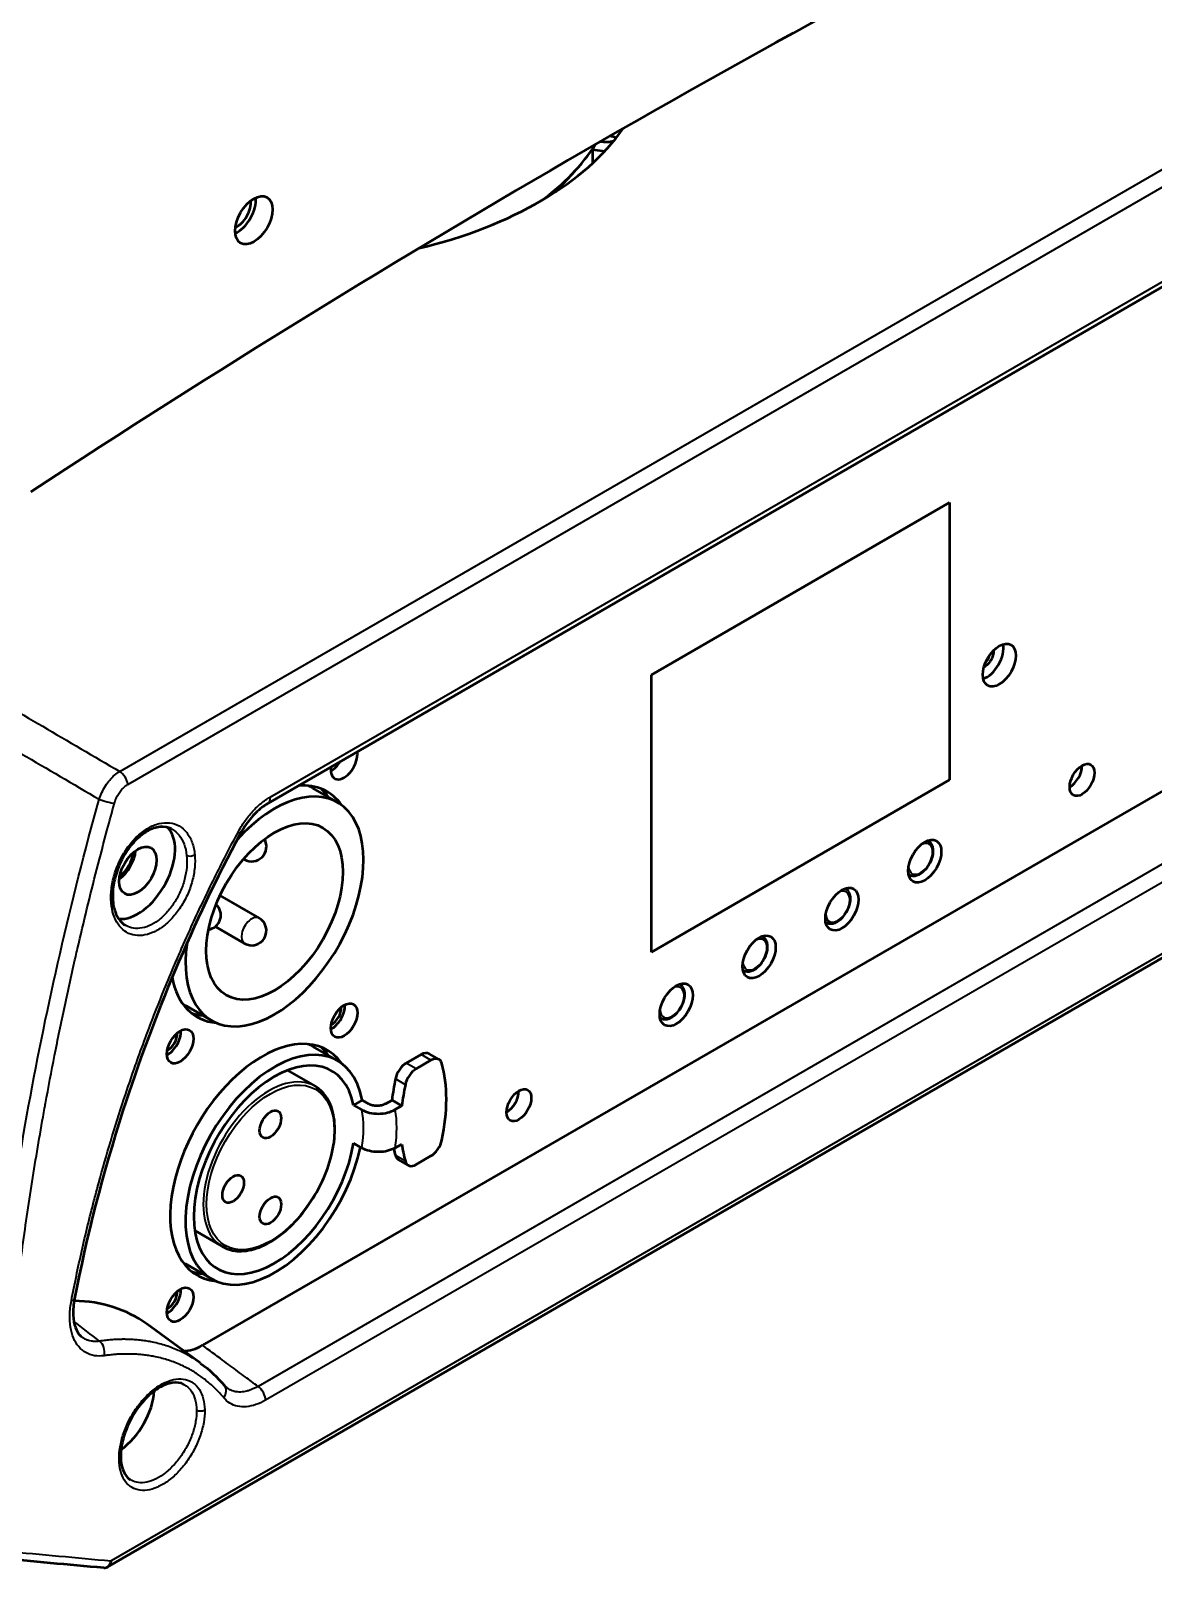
# Model space of a CAD drawing. Header units: millimetres. Extents: x 40 to 2195, y 40 to 1687.
# Drawn here: x 475.5 to 571.3, y 1177.2 to 1308.4 of the extents above; entities that cross this region are included whole.
import ezdxf

# ---------------------------------------------------------------- set-up
doc = ezdxf.new("R2010")
doc.units = ezdxf.units.MM
doc.header["$LTSCALE"] = 8
doc.layers.add('Visible (ISO)', color=7, linetype='Continuous', lineweight=50)
doc.layers.add('Visible Narrow (ISO)', color=7, linetype='Continuous', lineweight=35)

msp = doc.modelspace()

# ---------------------------------------------------------------- linework, layer by layer
at = {"layer": 'Visible (ISO)'}
for p, q in [((495.737, 1242.498), (592.191, 1298.186)), ((523.458, 1298.361), (523.458, 1297.142)), ((523.458, 1298.325), (524.491, 1298.165)), ((520.323, 1294.714), (521.975, 1296.497)), ((528.485, 1253.495), (553.941, 1268.192)), ((528.485, 1253.495), (553.941, 1268.192)), ((553.941, 1268.192), (553.941, 1244.513)), ((553.941, 1268.192), (553.941, 1244.513)), ((592.257, 1255.204), (490.169, 1196.264)), ((528.485, 1229.816), (528.485, 1253.495)), ((528.485, 1229.816), (528.485, 1253.495)), ((611.298, 1251.966), (482.026, 1177.33)), ((482.024, 1244.225), (482.024, 1244.225)), ((483.372, 1245.004), (483.372, 1245.004)), ((553.941, 1244.513), (528.485, 1229.816)), ((553.941, 1244.513), (528.485, 1229.816)), ((499.565, 1243.821), (501.687, 1242.596)), ((489.359, 1238.907), (489.359, 1238.908)), ((552.079, 1239.328), (552.149, 1239.288)), ((493.67, 1237.767), (493.742, 1237.726)), ((550.429, 1236.47), (550.499, 1236.43)), ((545.008, 1235.246), (545.078, 1235.205)), ((491.654, 1234.653), (494.992, 1232.726)), ((483.528, 1232.137), (483.527, 1232.137)), ((543.358, 1232.388), (543.428, 1232.348)), ((491.252, 1231.999), (493.742, 1230.561)), ((537.937, 1231.163), (538.007, 1231.123)), ((536.287, 1228.306), (536.357, 1228.265)), ((530.866, 1227.081), (530.936, 1227.04)), ((488.815, 1225.202), (490.937, 1223.977)), ((529.216, 1224.223), (529.286, 1224.183)), ((499.565, 1221.776), (501.687, 1220.551)), ((507.563, 1220.35), (508.819, 1221.075)), ((508.412, 1219.86), (509.667, 1220.585)), ((510.352, 1220.653), (509.504, 1221.143)), ((497.404, 1219.732), (499.767, 1218.369)), ((503.78, 1217.186), (503.059, 1216.77)), ((503.059, 1216.77), (503.766, 1216.362)), ((503.78, 1217.186), (504.346, 1216.86)), ((505.772, 1216.866), (506.341, 1217.195)), ((507.19, 1216.705), (506.341, 1217.195)), ((507.19, 1216.705), (506.62, 1216.376)), ((503.059, 1213.504), (503.766, 1213.096)), ((506.62, 1213.11), (507.19, 1213.439)), ((509.667, 1212.42), (508.412, 1211.695)), ((507.727, 1211.627), (506.878, 1212.117)), ((489.504, 1206.049), (491.867, 1204.685)), ((488.815, 1203.156), (490.937, 1201.931)), ((490.004, 1194.725), (485.438, 1198.058)), ((490.004, 1194.724), (490.004, 1194.725)), ((488.571, 1192.93), (488.571, 1192.93)), ((490.323, 1190.115), (490.323, 1190.115)), ((492.463, 1191.351), (492.463, 1191.351)), ((483.998, 1184.786), (483.998, 1184.787))]:
    msp.add_line(p, q, dxfattribs=at)
for centre, start, end in [((494.367, 1238.808), 240, 30.6614), ((490.478, 1232.98), 278.85377, 47.40831), ((494.367, 1231.643), 240, 60)]:
    msp.add_arc(centre, 1.25, start, end, dxfattribs=at)
for centre, major_axis, ratio, start_param, end_param in [((522.828, 481.754), (-500, -866.025), 0.5773503, 3.8600077, 3.993974), ((495.958, 1307.593), (32.499, -0.5), 0.5873369, 5.1216047, 5.9071608), ((524.596, 1299.831), (-1.5, 0), 0.5773503, 1.2611715, 2.0415183), ((524.596, 1298.606), (1.5, 0), 0.5773503, 0.9435764, 1.3560902), ((524.596, 1298.606), (1.5, 0), 0.5773503, 0.9435764, 1.3560902), ((524.596, 1299.831), (1.5, 0), 0.5773503, 0.2728706, 0.3032262), ((495.958, 1304.526), (29.5, 0), 0.5773503, 5.6112951, 5.9381101), ((493.13, 1293.095), (-1.125, -1.949), 0.5773503, 0.6796738, 2.4619188), ((493.13, 1293.095), (-0.825, -1.429), 0.5773503, 0.6515224, 2.4900703), ((557.123, 1254.924), (1, 1.732), 0.5773503, 3.7005825, 5.7241954), ((502.251, 1246.023), (-0.8, -1.386), 0.5773503, 5.3164732, 8.8206937), ((501.19, 1246.636), (0.8, 1.386), 0.5773503, 3.866295, 4.6388053), ((564.194, 1245.126), (0.75, 1.299), 0.5773503, 3.9269908, 5.4977871), ((564.194, 1245.126), (-0.75, -1.299), 0.5773503, 0.7853982, 2.3561945), ((496.312, 1233.287), (-5.375, -9.31), 0.5773503, 5.3087942, 10.6440844), ((495.251, 1233.899), (5.55, 9.613), 0.5773503, 6.0222903, 6.6603883), ((494.19, 1234.511), (5.375, 9.31), 0.5773503, 0, 0.0690663), ((482.377, 1240.751), (-1.502, -2.602), 0.5773503, 4.2330857, 4.2330892), ((482.88, 1237.763), (3.51, 6.079), 0.5773503, 1.010633, 1.0106345), ((494.19, 1234.511), (5.55, 9.613), 0.5773503, 6.0313971, 6.1874843), ((482.877, 1237.777), (3.5, 6.063), 0.5773503, 1.1447109, 1.144714), ((495.232, 1243.361), (0.5, -0.866), 0.5773503, 6.283135, 6.2831853), ((484.644, 1236.757), (2.25, 3.897), 0.5773503, 3.384645, 6.1631329), ((550.052, 1238.594), (1.5, 2.598), 0.5773503, 5.2947532, 5.3130576), ((550.759, 1238.186), (1, 1.732), 0.5773503, 5.6825909, 5.7241954), ((482.876, 1237.777), (1.125, 1.949), 0.5773503, 4.0453778, 5.3794001), ((482.876, 1237.777), (1, 1.732), 0.5773503, 4.0836221, 5.3411559), ((496.312, 1233.287), (-5.375, -9.31), 0.5773503, 4.4636306, 4.4636538), ((550.052, 1238.594), (1.5, 2.598), 0.5773503, 4.1117204, 4.1300247), ((550.759, 1238.186), (1, 1.732), 0.5773503, 3.7005825, 3.7421871), ((542.981, 1234.511), (1.5, 2.598), 0.5773503, 5.2947532, 5.3130576), ((543.688, 1234.103), (1, 1.732), 0.5773503, 5.6825909, 5.7241954), ((482.874, 1237.774), (-3.498, -6.059), 0.5773503, 6.0367189, 6.0367234), ((542.981, 1234.511), (1.5, 2.598), 0.5773503, 4.1117204, 4.1300247), ((543.688, 1234.103), (1, 1.732), 0.5773503, 3.7005825, 3.7421871), ((535.91, 1230.429), (1.5, 2.598), 0.5773503, 5.2947532, 5.3130576), ((536.617, 1230.021), (1, 1.732), 0.5773503, 5.6825909, 5.7241954), ((535.91, 1230.429), (1.5, 2.598), 0.5773503, 4.1117204, 4.1300247), ((536.617, 1230.021), (1, 1.732), 0.5773503, 3.7005825, 3.7421871), ((495.251, 1233.899), (-5.55, -9.613), 0.5773503, 5.6489015, 5.6489172), ((495.251, 1233.899), (-5.55, -9.613), 0.5773503, 5.6994864, 6.5440803), ((528.838, 1226.346), (1.5, 2.598), 0.5773503, 5.2947532, 5.3130576), ((529.546, 1225.938), (1, 1.732), 0.5773503, 5.6825909, 5.7241954), ((494.19, 1234.511), (-5.375, -9.31), 0.5773503, 6.214119, 6.2831853), ((494.19, 1234.511), (-5.55, -9.613), 0.5773503, 0.095701, 0.2517882), ((501.19, 1224.59), (0.8, 1.386), 0.5773503, 3.866295, 5.558483), ((501.191, 1224.591), (0.575, 0.996), 0.5773503, 3.8736842, 5.5504204), ((487.19, 1222.387), (0.8, 1.386), 0.5773503, 3.866295, 5.558483), ((487.19, 1222.386), (0.575, 0.996), 0.5773503, 3.8743576, 5.5510938), ((528.838, 1226.346), (1.5, 2.598), 0.5773503, 4.1117204, 4.1300247), ((529.546, 1225.938), (1, 1.732), 0.5773503, 3.7005825, 3.7421871), ((495.251, 1211.854), (5.55, 9.613), 0.5773503, 6.0222903, 9.6856729), ((496.312, 1211.241), (5.375, 9.31), 0.5773503, 5.684924, 11.514718), ((494.19, 1212.466), (5.375, 9.31), 0.5773503, 0, 0.0690663), ((494.19, 1212.466), (5.55, 9.613), 0.5773503, 6.0313971, 6.1874843), ((496.312, 1211.241), (-4.875, -8.444), 0.5773503, 2.5627892, 8.4327851), ((507.563, 1219.231), (0.685, 1.186), 0.5773503, 0.7853982, 2.0866169), ((508.819, 1219.956), (0.685, 1.186), 0.5773503, 0, 0.7853982), ((509.667, 1219.466), (0.685, 1.186), 0.5773503, 5.7673647, 7.0685835), ((500.377, 1211.139), (-7.5, -12.99), 0.5773503, 2.0866169, 2.6257721), ((516.853, 1221.631), (7.5, 12.99), 0.5773503, 2.0866169, 2.2224629), ((508.412, 1218.742), (0.685, 1.186), 0.5773503, 0.7853982, 2.0866169), ((517.702, 1221.141), (7.5, 12.99), 0.5773503, 2.0866169, 2.2224629), ((516.111, 1217.365), (0.75, 1.299), 0.5773503, 3.9269908, 5.4977871), ((516.111, 1217.365), (-0.75, -1.299), 0.5773503, 0.7853982, 2.3561945), ((509.667, 1213.539), (-0.685, -1.186), 0.5773503, 0.7853982, 2.0866169), ((516.853, 1221.631), (7.5, 12.99), 0.5773503, 2.5706589, 2.6257721), ((507.563, 1213.304), (-0.685, -1.186), 0.5773503, 5.7673647, 6.2831853), ((517.702, 1221.141), (7.5, 12.99), 0.5773503, 2.4899261, 2.6257721), ((508.412, 1212.814), (-0.685, -1.186), 0.5773503, 5.7673647, 7.0685835), ((494.19, 1212.466), (-5.375, -9.31), 0.5773503, 6.214119, 6.2831853), ((494.19, 1212.466), (-5.55, -9.613), 0.5773503, 0.095701, 0.2517882), ((487.19, 1200.342), (0.8, 1.386), 0.5773503, 3.866295, 5.558483), ((487.19, 1200.341), (0.575, 0.996), 0.5773503, 3.8743576, 5.5510938), ((469.538, 1172.663), (15, 25.981), 0.5773503, 6.221282, 6.5953078), ((490.183, 1200.37), (2.501, 4.356), 0.5749807, 3.1908435, 3.1909106), ((490.183, 1200.37), (2.501, 4.356), 0.5749807, 3.2390896, 3.2391149), ((490.183, 1200.37), (2.501, 4.356), 0.5749807, 3.447594, 3.9222469), ((482.876, 1190.829), (-2.25, -3.897), 0.5773503, 0.8924935, 2.274562), ((482.876, 1190.829), (-2.25, -3.897), 0.5773503, 0.8489149, 0.8489332), ((481.66, 1178.274), (-0.221, 1), 0.6975968, 2.9242526, 4.1459303)]:
    msp.add_ellipse(centre, major_axis=major_axis, ratio=ratio, start_param=start_param, end_param=end_param, dxfattribs=at)
for centre, major_axis in [((494.544, 1292.278), (1.125, 1.949)), ((558.183, 1254.311), (-1, -1.732)), ((565.254, 1244.513), (-0.75, -1.299)), ((496.312, 1233.287), (-4.125, -7.145)), ((484.644, 1236.757), (1.125, 1.949)), ((551.819, 1237.573), (-1, -1.732)), ((544.748, 1233.491), (-1, -1.732)), ((537.677, 1229.408), (-1, -1.732)), ((530.606, 1225.326), (-1, -1.732)), ((502.251, 1223.978), (-0.8, -1.386)), ((488.251, 1221.775), (-0.8, -1.386)), ((517.171, 1216.752), (-0.75, -1.299)), ((495.958, 1215.119), (0.65, 1.126)), ((492.776, 1209.608), (0.65, 1.126)), ((495.958, 1207.771), (0.65, 1.126)), ((488.251, 1199.729), (-0.8, -1.386))]:
    msp.add_ellipse(centre, major_axis=major_axis, ratio=0.5773503, dxfattribs=at)
for points, knots in [([(557.686, 1255.553), (557.687, 1255.482), (557.683, 1255.416), (557.655, 1255.189), (557.613, 1255.047), (557.491, 1254.76), (557.406, 1254.619), (557.188, 1254.357), (557.056, 1254.234), (556.868, 1254.126), (556.864, 1254.123), (556.859, 1254.121)], [6.2700198, 6.2700198, 6.2700198, 6.2700198, 6.4337186, 6.4337186, 6.857603, 6.857603, 7.3603649, 7.3603649, 7.8560126, 7.8560126, 7.8671471, 7.8671471, 7.8671471, 7.8671471]), ([(495.732, 1242.495), (495.391, 1242.298), (495.038, 1242.027), (494.378, 1241.377), (494.063, 1240.994), (493.64, 1240.36), (493.504, 1240.133), (493.379, 1239.899)], [0, 0, 0, 0, 0.15719292, 0.15719292, 0.31166908, 0.31166908, 0.39166177, 0.39166177, 0.39166177, 0.39166177]), ([(487.509, 1240.334), (487.226, 1240.482), (486.897, 1240.544), (486.196, 1240.474), (485.819, 1240.349), (485.12, 1239.953), (484.789, 1239.698), (484.181, 1239.093), (483.895, 1238.737), (483.39, 1237.958), (483.167, 1237.524), (482.811, 1236.632), (482.676, 1236.163), (482.51, 1235.249), (482.479, 1234.795), (482.503, 1234.318), (482.507, 1234.258), (482.513, 1234.198)], [0, 0, 0, 0, 0.1785225, 0.1785225, 0.344747, 0.344747, 0.4888646, 0.4888646, 0.6298816, 0.6298816, 0.7730767, 0.7730767, 0.918247, 0.918247, 1.0642545, 1.0642545, 1.0855836, 1.0855836, 1.0855836, 1.0855836]), ([(493.379, 1239.899), (489.353, 1232.384), (485.952, 1224.305), (481.645, 1210.925), (480.256, 1205.513), (479.243, 1200.249)], [0, 0, 0, 0, 2.566784, 2.566784, 4.2857432, 4.2857432, 4.2857432, 4.2857432]), ([(550.499, 1236.43), (550.589, 1236.378), (550.69, 1236.348), (550.907, 1236.328), (551.024, 1236.343), (551.272, 1236.416), (551.402, 1236.481), (551.659, 1236.656), (551.785, 1236.768), (552.015, 1237.022), (552.119, 1237.165), (552.298, 1237.468), (552.373, 1237.628), (552.486, 1237.952), (552.524, 1238.116), (552.557, 1238.433), (552.552, 1238.587), (552.494, 1238.865), (552.441, 1238.991), (552.305, 1239.174), (552.232, 1239.24), (552.149, 1239.288)], [3.9269908, 3.9269908, 3.9269908, 3.9269908, 4.1883086, 4.1883086, 4.4739831, 4.4739831, 4.8016593, 4.8016593, 5.142473, 5.142473, 5.4806067, 5.4806067, 5.8169358, 5.8169358, 6.1547396, 6.1547396, 6.4955133, 6.4955133, 6.8256224, 6.8256224, 7.0685835, 7.0685835, 7.0685835, 7.0685835]), ([(543.428, 1232.348), (543.518, 1232.296), (543.619, 1232.265), (543.836, 1232.246), (543.953, 1232.26), (544.2, 1232.334), (544.331, 1232.399), (544.588, 1232.574), (544.714, 1232.685), (544.944, 1232.94), (545.048, 1233.083), (545.227, 1233.386), (545.302, 1233.546), (545.415, 1233.869), (545.453, 1234.033), (545.486, 1234.35), (545.481, 1234.504), (545.423, 1234.783), (545.37, 1234.909), (545.234, 1235.092), (545.161, 1235.157), (545.078, 1235.205)], [3.9269908, 3.9269908, 3.9269908, 3.9269908, 4.1883086, 4.1883086, 4.4739831, 4.4739831, 4.8016593, 4.8016593, 5.142473, 5.142473, 5.4806067, 5.4806067, 5.8169358, 5.8169358, 6.1547396, 6.1547396, 6.4955133, 6.4955133, 6.8256224, 6.8256224, 7.0685835, 7.0685835, 7.0685835, 7.0685835]), ([(482.513, 1234.198), (482.549, 1233.788), (482.639, 1233.41), (482.899, 1232.789), (483.069, 1232.536), (483.346, 1232.266), (483.435, 1232.197), (483.527, 1232.137)], [0, 0, 0, 0, 0.14761341, 0.14761341, 0.29154557, 0.29154557, 0.3534981, 0.3534981, 0.3534981, 0.3534981]), ([(536.357, 1228.265), (536.447, 1228.213), (536.547, 1228.183), (536.765, 1228.163), (536.882, 1228.178), (537.129, 1228.251), (537.26, 1228.316), (537.517, 1228.491), (537.643, 1228.603), (537.873, 1228.857), (537.977, 1229), (538.156, 1229.303), (538.231, 1229.463), (538.344, 1229.787), (538.381, 1229.951), (538.415, 1230.268), (538.41, 1230.422), (538.352, 1230.7), (538.299, 1230.827), (538.163, 1231.009), (538.09, 1231.075), (538.007, 1231.123)], [3.9269908, 3.9269908, 3.9269908, 3.9269908, 4.1883086, 4.1883086, 4.4739831, 4.4739831, 4.8016593, 4.8016593, 5.142473, 5.142473, 5.4806067, 5.4806067, 5.8169358, 5.8169358, 6.1547396, 6.1547396, 6.4955133, 6.4955133, 6.8256224, 6.8256224, 7.0685835, 7.0685835, 7.0685835, 7.0685835]), ([(529.286, 1224.183), (529.376, 1224.131), (529.476, 1224.1), (529.694, 1224.081), (529.811, 1224.095), (530.058, 1224.169), (530.189, 1224.234), (530.446, 1224.409), (530.572, 1224.52), (530.802, 1224.775), (530.906, 1224.918), (531.085, 1225.221), (531.16, 1225.381), (531.272, 1225.704), (531.31, 1225.868), (531.344, 1226.185), (531.339, 1226.339), (531.281, 1226.618), (531.228, 1226.744), (531.092, 1226.927), (531.019, 1226.992), (530.936, 1227.04)], [3.9269908, 3.9269908, 3.9269908, 3.9269908, 4.1883086, 4.1883086, 4.4739831, 4.4739831, 4.8016593, 4.8016593, 5.142473, 5.142473, 5.4806067, 5.4806067, 5.8169358, 5.8169358, 6.1547396, 6.1547396, 6.4955133, 6.4955133, 6.8256224, 6.8256224, 7.0685835, 7.0685835, 7.0685835, 7.0685835]), ([(491.867, 1204.685), (492.288, 1204.442), (492.774, 1204.312), (493.832, 1204.286), (494.405, 1204.396), (495.589, 1204.851), (496.199, 1205.201), (497.386, 1206.104), (497.962, 1206.656), (499.02, 1207.907), (499.503, 1208.604), (500.329, 1210.072), (500.671, 1210.843), (501.182, 1212.383), (501.351, 1213.153), (501.493, 1214.614), (501.468, 1215.307), (501.219, 1216.542), (500.996, 1217.086), (500.431, 1217.878), (500.122, 1218.163), (499.767, 1218.369)], [5.4977871, 5.4977871, 5.4977871, 5.4977871, 5.8025606, 5.8025606, 6.1172707, 6.1172707, 6.4406999, 6.4406999, 6.7648796, 6.7648796, 7.0883373, 7.0883373, 7.4115138, 7.4115138, 7.7350462, 7.7350462, 8.0592927, 8.0592927, 8.3822374, 8.3822374, 8.6393798, 8.6393798, 8.6393798, 8.6393798]), ([(503.766, 1216.362), (503.94, 1216.262), (504.185, 1216.168), (504.642, 1216.06), (504.934, 1216.027), (505.433, 1216.029), (505.727, 1216.064), (506.191, 1216.176), (506.442, 1216.273), (506.62, 1216.376)], [0.59688354, 0.59688354, 0.59688354, 0.59688354, 0.67047661, 0.67047661, 0.74487603, 0.74487603, 0.82006543, 0.82006543, 0.89565965, 0.89565965, 0.89565965, 0.89565965]), ([(505.772, 1216.866), (505.683, 1216.815), (505.557, 1216.766), (505.326, 1216.71), (505.178, 1216.693), (504.93, 1216.692), (504.784, 1216.708), (504.555, 1216.762), (504.433, 1216.809), (504.346, 1216.86)], [-0.44768556, -0.44768556, -0.44768556, -0.44768556, -0.4099132, -0.4099132, -0.37238825, -0.37238825, -0.33522919, -0.33522919, -0.29840237, -0.29840237, -0.29840237, -0.29840237]), ([(506.62, 1213.11), (506.442, 1213.007), (506.191, 1212.91), (505.727, 1212.798), (505.433, 1212.763), (504.934, 1212.761), (504.642, 1212.794), (504.185, 1212.902), (503.94, 1212.996), (503.766, 1213.096)], [0.29810743, 0.29810743, 0.29810743, 0.29810743, 0.37370165, 0.37370165, 0.44889106, 0.44889106, 0.52329048, 0.52329048, 0.59688354, 0.59688354, 0.59688354, 0.59688354]), ([(479.243, 1200.249), (479.148, 1199.756), (479.11, 1199.274), (479.145, 1198.441), (479.214, 1198.074), (479.418, 1197.497), (479.552, 1197.277), (479.745, 1197.065), (479.797, 1197.018), (479.85, 1196.976)], [0, 0, 0, 0, 0.16366563, 0.16366563, 0.31985349, 0.31985349, 0.47074246, 0.47074246, 0.52352286, 0.52352286, 0.52352286, 0.52352286]), ([(488.571, 1192.93), (488.302, 1193.071), (487.971, 1193.124), (487.251, 1193.015), (486.87, 1192.875), (486.158, 1192.459), (485.819, 1192.201), (485.177, 1191.586), (484.866, 1191.222), (484.308, 1190.429), (484.054, 1189.99), (483.64, 1189.094), (483.475, 1188.626), (483.251, 1187.724), (483.191, 1187.279), (483.183, 1186.824), (483.183, 1186.775), (483.183, 1186.725)], [0, 0, 0, 0, 0.1937966, 0.1937966, 0.362471, 0.362471, 0.5079232, 0.5079232, 0.6541727, 0.6541727, 0.8025495, 0.8025495, 0.9518485, 0.9518485, 1.1007993, 1.1007993, 1.1193654, 1.1193654, 1.1193654, 1.1193654]), ([(483.183, 1186.726), (483.189, 1186.331), (483.249, 1185.972), (483.45, 1185.389), (483.59, 1185.158), (483.829, 1184.909), (483.91, 1184.842), (483.998, 1184.787)], [0, 0, 0, 0, 0.14883937, 0.14883937, 0.29380505, 0.29380505, 0.36130566, 0.36130566, 0.36130566, 0.36130566])]:
    msp.add_open_spline(points, degree=3, knots=knots, dxfattribs=at)
for points in [[(490.004, 1194.724), (490.745, 1194.183), (491.425, 1193.544), (492.031, 1192.823)], [(492.031, 1192.823), (492.096, 1192.744), (492.165, 1192.68), (492.236, 1192.627)], [(481.725, 1177.264), (478.699, 1177.535), (475.662, 1177.813), (472.615, 1178.097)]]:
    msp.add_open_spline(points, degree=3, dxfattribs=at)
at = {"layer": 'Visible Narrow (ISO)'}
for p, q in [((483.096, 1245.234), (602.335, 1314.076)), ((483.785, 1244.124), (603.024, 1312.967)), ((495.935, 1243.048), (592.393, 1298.738)), ((611.371, 1252.347), (482.367, 1177.867)), ((597.461, 1251.969), (494.903, 1192.757)), ((598.107, 1250.794), (495.549, 1191.582)), ((508.412, 1219.86), (507.563, 1220.35)), ((509.667, 1220.585), (508.819, 1221.075)), ((507.478, 1218.5), (506.629, 1218.99)), ((507.478, 1211.977), (506.629, 1212.467))]:
    msp.add_line(p, q, dxfattribs=at)
for centre, major_axis, ratio, start_param, end_param in [((557.123, 1254.924), (0.15, 0.26), 0.5773503, 3.6235876, 5.8011903), ((483.084, 1244.425), (0.5, -0.866), 0.5773503, 0.9137834, 2.3387412), ((481.945, 1242.824), (0.963, -0.268), 0.1574829, 4.0789522, 5.5705224), ((495.232, 1243.361), (0.5, -0.866), 0.5773503, 0, 0.8988344), ((492.497, 1240.371), (0.881, -0.472), 0.0840463, 0.0000541, 0.6944696), ((551.466, 1237.777), (-0.725, -1.256), 0.5773503, 5.5333501, 10.1746131), ((551.324, 1237.859), (0.825, 1.429), 0.5773503, 0, 0.0911931), ((489.151, 1238.275), (-0.498, -0.047), 0.5119659, 0.7686554, 2.3049417), ((494.367, 1238.808), (-0.625, -1.083), 0.5773503, 6.1696049, 6.2831853), ((551.324, 1237.859), (-0.825, -1.429), 0.5773503, 6.1919922, 6.2831853), ((544.395, 1233.695), (-0.725, -1.256), 0.5773503, 5.5333501, 10.1746131), ((544.253, 1233.776), (0.825, 1.429), 0.5773503, 0, 0.0911931), ((482.015, 1234.154), (0.498, 0.044), 0.5074927, 5.449504, 6.2830782), ((494.367, 1231.643), (0.625, 1.083), 0.5773503, 0, 3.1415927), ((544.253, 1233.776), (-0.825, -1.429), 0.5773503, 6.1919922, 6.2831853), ((537.324, 1229.612), (-0.725, -1.256), 0.5773503, 5.5333501, 10.1746131), ((537.182, 1229.694), (0.825, 1.429), 0.5773503, 0, 0.0911931), ((537.182, 1229.694), (-0.825, -1.429), 0.5773503, 6.1919922, 6.2831853), ((530.253, 1225.53), (-0.725, -1.256), 0.5773503, 5.5333501, 10.1746131), ((530.111, 1225.611), (0.825, 1.429), 0.5773503, 0, 0.0911931), ((530.111, 1225.611), (-0.825, -1.429), 0.5773503, 6.1919922, 6.2831853), ((495.817, 1211.527), (3.95, 6.842), 0.5773503, 0, 3.1415927), ((497.019, 1210.833), (-4.875, -8.444), 0.5773503, 2.1495998, 2.5627892), ((498.433, 1210.016), (-5.875, -10.176), 0.5773503, 2.1851489, 2.5272401), ((478.261, 1200.438), (0.982, -0.189), 0.3506669, 5.5800283, 6.283179), ((1546.81, -1557.009), (-2906.48, 3446.548), 0.2713815, 5.3801849, 5.3809465), ((481.06, 1195.751), (-0.144, 0.99), 0.732809, 4.2170726, 5.6652864), ((491.264, 1192.18), (0.766, 0.643), 0.7890588, 5.0058863, 6.2832362), ((494.842, 1191.979), (-0.5, 0.866), 0.5773507, 3.9410207, 5.4105136), ((489.997, 1190.94), (-0.5, -0.008), 0.5669487, 0.8109162, 2.3469972), ((482.683, 1186.718), (0.5, 0.008), 0.5662031, 5.4888317, 6.2830963), ((-1203.614, 2128.731), (-2220.636, 844.384), 0.2057052, 2.5013167, 2.5074454)]:
    msp.add_ellipse(centre, major_axis=major_axis, ratio=ratio, start_param=start_param, end_param=end_param, dxfattribs=at)
msp.add_ellipse((495.958, 1211.445), major_axis=(-3.85, -6.668), ratio=0.5773503, dxfattribs=at)
for points, knots in [([(445.085, 1264.104), (445.113, 1264.088), (445.141, 1264.071), (445.169, 1264.055), (448.876, 1261.883), (452.626, 1259.686), (456.476, 1257.43), (460.326, 1255.174), (464.276, 1252.859), (468.411, 1250.436), (472.545, 1248.013), (476.865, 1245.483), (481.34, 1242.86)], [0.24811806, 0.24811806, 0.24811806, 0.24811806, 0.25, 0.25, 0.25, 0.5, 0.5, 0.5, 0.75, 0.75, 0.75, 1, 1, 1, 1]), ([(456.991, 1260.523), (457.42, 1260.271), (457.851, 1260.018), (458.283, 1259.765), (462.127, 1257.515), (466.07, 1255.205), (470.196, 1252.789), (474.322, 1250.373), (478.631, 1247.849), (483.096, 1245.234)], [0.47188366, 0.47188366, 0.47188366, 0.47188366, 0.5, 0.5, 0.5, 0.75, 0.75, 0.75, 1, 1, 1, 1]), ([(481.34, 1242.86), (481.403, 1243.06), (481.558, 1243.457), (481.866, 1244.018), (482.236, 1244.518), (482.651, 1244.936), (482.947, 1245.147), (483.096, 1245.234)], [0.00000013, 0.00000013, 0.00000013, 0.00000013, 0.2, 0.4, 0.6, 0.8, 1, 1, 1, 1]), ([(482.646, 1242.522), (482.684, 1242.659), (482.731, 1242.791), (482.787, 1242.922), (482.843, 1243.052), (482.909, 1243.179), (482.982, 1243.299), (483.055, 1243.419), (483.135, 1243.532), (483.221, 1243.636), (483.308, 1243.739), (483.399, 1243.833), (483.494, 1243.915), (483.588, 1243.997), (483.685, 1244.066), (483.785, 1244.124)], [0, 0, 0, 0, 0.2, 0.2, 0.2, 0.4, 0.4, 0.4, 0.6, 0.6, 0.6, 0.8, 0.8, 0.8, 1, 1, 1, 1]), ([(472.689, 1179.804), (472.72, 1180.816), (472.758, 1181.833), (472.849, 1183.882), (472.902, 1184.912), (473.024, 1186.986), (473.092, 1188.029), (473.225, 1189.86), (473.286, 1190.646), (473.355, 1191.48), (473.359, 1191.525), (473.505, 1193.273), (473.666, 1194.991), (474.03, 1198.47), (474.233, 1200.229), (474.532, 1202.61), (474.611, 1203.221), (474.698, 1203.875), (474.704, 1203.919), (474.97, 1205.912), (475.254, 1207.876), (475.868, 1211.811), (476.198, 1213.78), (476.595, 1216.006), (476.639, 1216.251), (476.708, 1216.632), (476.733, 1216.769), (477.005, 1218.262), (477.264, 1219.624), (477.811, 1222.39), (478.1, 1223.796), (478.7, 1226.614), (479.012, 1228.025), (479.389, 1229.671), (479.442, 1229.904), (479.756, 1231.26), (480.023, 1232.385), (480.572, 1234.637), (480.854, 1235.764), (481.433, 1238.02), (481.729, 1239.148), (482.234, 1241.026), (482.438, 1241.773), (482.646, 1242.522)], [0, 0, 0, 0, 0.0527259, 0.0527259, 0.1055303, 0.1055303, 0.158349, 0.158349, 0.1977539, 0.1977539, 0.2, 0.2, 0.2849887, 0.2849887, 0.3706017, 0.3706017, 0.4, 0.4, 0.4020757, 0.4020757, 0.495775, 0.495775, 0.5885432, 0.5885432, 0.6, 0.6, 0.6063935, 0.6063935, 0.6697975, 0.6697975, 0.7348987, 0.7348987, 0.8, 0.8, 0.8107264, 0.8107264, 0.8624487, 0.8624487, 0.914186, 0.914186, 0.9658421, 0.9658421, 1, 1, 1, 1]), ([(478.967, 1200.071), (479.102, 1200.774), (479.244, 1201.479), (479.54, 1202.893), (479.695, 1203.603), (480.017, 1205.027), (480.184, 1205.74), (480.532, 1207.168), (480.712, 1207.884), (481.002, 1208.995), (481.107, 1209.391), (481.244, 1209.898), (481.274, 1210.009), (481.627, 1211.306), (481.968, 1212.494), (482.685, 1214.878), (483.062, 1216.075), (483.777, 1218.244), (484.109, 1219.216), (484.463, 1220.219), (484.475, 1220.251), (484.747, 1221.019), (485.014, 1221.755), (485.562, 1223.225), (485.842, 1223.96), (486.416, 1225.426), (486.708, 1226.158), (487.306, 1227.615), (487.61, 1228.342), (488.106, 1229.497), (488.293, 1229.929), (488.503, 1230.406), (488.524, 1230.453), (488.836, 1231.16), (489.132, 1231.816), (489.734, 1233.126), (490.041, 1233.78), (490.664, 1235.082), (490.98, 1235.73), (491.622, 1237.021), (491.948, 1237.664), (492.582, 1238.89), (492.889, 1239.473), (493.2, 1240.055)], [0, 0, 0, 0, 0.05281297, 0.05281297, 0.1059441, 0.1059441, 0.15916416, 0.15916416, 0.21237862, 0.21237862, 0.24173587, 0.24173587, 0.25, 0.25, 0.33782569, 0.33782569, 0.42602393, 0.42602393, 0.49766332, 0.49766332, 0.5, 0.5, 0.55428662, 0.55428662, 0.60865883, 0.60865883, 0.66305311, 0.66305311, 0.71745205, 0.71745205, 0.75, 0.75, 0.75356522, 0.75356522, 0.80350441, 0.80350441, 0.85368943, 0.85368943, 0.90392049, 0.90392049, 0.9540749, 0.9540749, 1, 1, 1, 1]), ([(482.366, 1233.997), (482.332, 1234.378), (482.345, 1235.162), (482.605, 1236.443), (483.094, 1237.691), (483.773, 1238.822), (484.598, 1239.762), (485.512, 1240.45), (486.457, 1240.839), (487.368, 1240.904), (488.184, 1240.638), (488.848, 1240.061), (489.315, 1239.198), (489.466, 1238.502), (489.503, 1238.117)], [0, 0, 0, 0, 0.08333333, 0.16666667, 0.25, 0.33333333, 0.41666667, 0.5, 0.58333333, 0.66666667, 0.75, 0.83333333, 0.91666667, 1, 1, 1, 1]), ([(487.509, 1240.334), (487.529, 1240.324), (487.775, 1240.19), (488.198, 1239.826), (488.628, 1239.052), (488.774, 1238.407), (488.81, 1238.064)], [0.7428613, 0.7428613, 0.7428613, 0.7428613, 0.75, 0.83333333, 0.91666667, 0.99999999, 0.99999999, 0.99999999, 0.99999999]), ([(488.81, 1238.064), (488.843, 1237.749), (488.847, 1237.083), (488.661, 1236.021), (488.292, 1234.969), (487.767, 1233.994), (487.115, 1233.147), (486.377, 1232.478), (485.594, 1232.024), (484.812, 1231.812), (484.109, 1231.853), (483.701, 1232.027), (483.528, 1232.137)], [0.00000544, 0.00000544, 0.00000544, 0.00000544, 0.07692308, 0.15384615, 0.23076923, 0.30769231, 0.38461538, 0.46153846, 0.53846154, 0.61538462, 0.69230769, 0.7589014, 0.7589014, 0.7589014, 0.7589014]), ([(481.767, 1195.374), (481.473, 1195.331), (480.919, 1195.333), (480.173, 1195.598), (479.568, 1196.112), (479.124, 1196.855), (478.864, 1197.787), (478.8, 1198.886), (478.889, 1199.664), (478.967, 1200.071)], [0.00000001, 0.00000001, 0.00000001, 0.00000001, 0.14285714, 0.28571429, 0.42857143, 0.57142857, 0.71428571, 0.85714286, 1, 1, 1, 1]), ([(481.363, 1196.619), (481.273, 1196.604), (481.184, 1196.595), (481.004, 1196.587), (480.913, 1196.589), (480.773, 1196.601), (480.722, 1196.607), (480.59, 1196.629), (480.509, 1196.648), (480.348, 1196.697), (480.269, 1196.728), (480.148, 1196.784), (480.105, 1196.807), (479.99, 1196.874), (479.918, 1196.922), (479.85, 1196.976)], [0.00000004, 0.00000004, 0.00000004, 0.00000004, 0.05363411, 0.05363411, 0.11030166, 0.11030166, 0.14285714, 0.14285714, 0.19724202, 0.19724202, 0.25360221, 0.25360221, 0.28571429, 0.28571429, 0.3424821, 0.3424821, 0.3424821, 0.3424821]), ([(490.004, 1194.725), (489.938, 1194.773), (489.872, 1194.82), (489.67, 1194.96), (489.533, 1195.05), (489.258, 1195.223), (489.12, 1195.305), (488.834, 1195.466), (488.686, 1195.544), (488.387, 1195.694), (488.235, 1195.765), (488.065, 1195.84), (488.049, 1195.848), (487.848, 1195.935), (487.662, 1196.01), (487.292, 1196.146), (487.11, 1196.208), (486.732, 1196.324), (486.537, 1196.379), (486.146, 1196.476), (485.949, 1196.519), (485.686, 1196.57), (485.619, 1196.582), (485.393, 1196.622), (485.234, 1196.646), (484.914, 1196.688), (484.753, 1196.706), (484.431, 1196.735), (484.271, 1196.747), (483.949, 1196.764), (483.789, 1196.769), (483.562, 1196.773), (483.494, 1196.773), (483.316, 1196.773), (483.207, 1196.772), (482.932, 1196.765), (482.767, 1196.758), (482.441, 1196.738), (482.28, 1196.725), (481.959, 1196.695), (481.799, 1196.677), (481.548, 1196.645), (481.455, 1196.632), (481.363, 1196.619)], [0.21932749, 0.21932749, 0.21932749, 0.21932749, 0.23933146, 0.23933146, 0.27949859, 0.27949859, 0.31863387, 0.31863387, 0.35931694, 0.35931694, 0.4, 0.4, 0.40442633, 0.40442633, 0.45331975, 0.45331975, 0.50056289, 0.50056289, 0.55028145, 0.55028145, 0.6, 0.6, 0.61688987, 0.61688987, 0.6571876, 0.6571876, 0.6981286, 0.6981286, 0.73952839, 0.73952839, 0.78180655, 0.78180655, 0.8, 0.8, 0.82973743, 0.82973743, 0.87584329, 0.87584329, 0.92275223, 0.92275223, 0.9709205, 0.9709205, 0.99998852, 0.99998852, 0.99998852, 0.99998852]), ([(491.971, 1191.787), (491.862, 1191.918), (491.75, 1192.046), (491.521, 1192.295), (491.405, 1192.416), (491.166, 1192.653), (491.045, 1192.768), (490.797, 1192.991), (490.671, 1193.099), (490.488, 1193.248), (490.433, 1193.291), (490.354, 1193.354), (490.329, 1193.373), (490.184, 1193.484), (490.061, 1193.573), (489.805, 1193.751), (489.672, 1193.839), (489.407, 1194.006), (489.276, 1194.084), (489.01, 1194.236), (488.875, 1194.308), (488.602, 1194.447), (488.464, 1194.513), (488.304, 1194.586), (488.283, 1194.595), (488.247, 1194.611), (488.231, 1194.618), (488.037, 1194.704), (487.856, 1194.776), (487.494, 1194.911), (487.312, 1194.973), (486.944, 1195.086), (486.758, 1195.138), (486.384, 1195.231), (486.197, 1195.272), (485.945, 1195.321), (485.881, 1195.333), (485.665, 1195.37), (485.512, 1195.394), (485.206, 1195.435), (485.053, 1195.452), (484.745, 1195.481), (484.592, 1195.492), (484.284, 1195.509), (484.13, 1195.515), (483.905, 1195.519), (483.832, 1195.52), (483.654, 1195.521), (483.549, 1195.52), (483.294, 1195.514), (483.146, 1195.508), (482.851, 1195.491), (482.705, 1195.48), (482.413, 1195.454), (482.268, 1195.439), (482.004, 1195.407), (481.885, 1195.391), (481.767, 1195.374)], [0, 0, 0, 0, 0.0440106, 0.0440106, 0.0877239, 0.0877239, 0.1311664, 0.1311664, 0.1740872, 0.1740872, 0.191986, 0.191986, 0.2, 0.2, 0.2386947, 0.2386947, 0.279021, 0.279021, 0.3174829, 0.3174829, 0.3559157, 0.3559157, 0.394356, 0.394356, 0.4, 0.4, 0.4044, 0.4044, 0.4533, 0.4533, 0.5019297, 0.5019297, 0.5509648, 0.5509648, 0.6, 0.6, 0.6167585, 0.6167585, 0.6565542, 0.6565542, 0.6969969, 0.6969969, 0.7379032, 0.7379032, 0.7797178, 0.7797178, 0.8, 0.8, 0.8296146, 0.8296146, 0.8727652, 0.8727652, 0.916664, 0.916664, 0.9617874, 0.9617874, 1, 1, 1, 1]), ([(494.903, 1192.757), (494.538, 1193.028), (494.172, 1193.299), (493.383, 1193.883), (492.96, 1194.197), (492.318, 1194.672), (492.1, 1194.833), (491.311, 1195.418), (490.74, 1195.841), (490.169, 1196.264)], [0.00000824, 0.00000824, 0.00000824, 0.00000824, 0.23178159, 0.23178159, 0.5, 0.5, 0.63810912, 0.63810912, 1, 1, 1, 1]), ([(488.571, 1192.93), (488.64, 1192.894), (488.897, 1192.736), (489.269, 1192.337), (489.574, 1191.622), (489.65, 1191.039), (489.656, 1190.729)], [0.74239309, 0.74239309, 0.74239309, 0.74239309, 0.76923077, 0.84615385, 0.92307692, 1, 1, 1, 1]), ([(494.903, 1192.757), (494.801, 1192.697), (494.699, 1192.642), (494.514, 1192.552), (494.431, 1192.516), (494.303, 1192.465), (494.257, 1192.448), (494.123, 1192.402), (494.036, 1192.375), (493.861, 1192.332), (493.775, 1192.314), (493.643, 1192.295), (493.597, 1192.289), (493.548, 1192.285), (493.544, 1192.284), (493.458, 1192.277), (493.378, 1192.274), (493.219, 1192.277), (493.141, 1192.283), (493.016, 1192.3), (492.968, 1192.309), (492.888, 1192.326), (492.855, 1192.334), (492.743, 1192.364), (492.665, 1192.392), (492.514, 1192.456), (492.441, 1192.494), (492.325, 1192.565), (492.28, 1192.595), (492.236, 1192.627)], [0, 0, 0, 0, 0.08846297, 0.08846297, 0.16024942, 0.16024942, 0.2, 0.2, 0.27723046, 0.27723046, 0.35443301, 0.35443301, 0.39670462, 0.39670462, 0.4, 0.4, 0.47570548, 0.47570548, 0.55153466, 0.55153466, 0.6, 0.6, 0.6331228, 0.6331228, 0.7165614, 0.7165614, 0.8, 0.8, 0.8547215, 0.8547215, 0.8547215, 0.8547215]), ([(495.549, 1191.582), (495.267, 1191.42), (494.715, 1191.165), (493.893, 1190.985), (493.146, 1191.027), (492.483, 1191.291), (492.129, 1191.599), (491.971, 1191.787)], [0, 0, 0, 0, 0.2, 0.4, 0.6, 0.8, 1, 1, 1, 1]), ([(489.656, 1190.729), (489.661, 1190.423), (489.609, 1189.773), (489.34, 1188.733), (488.893, 1187.696), (488.3, 1186.727), (487.591, 1185.879), (486.812, 1185.203), (486.007, 1184.736), (485.223, 1184.507), (484.54, 1184.528), (484.157, 1184.685), (483.998, 1184.786)], [0.00000432, 0.00000432, 0.00000432, 0.00000432, 0.07692308, 0.15384615, 0.23076923, 0.30769231, 0.38461538, 0.46153846, 0.53846154, 0.61538462, 0.69230769, 0.75815697, 0.75815697, 0.75815697, 0.75815697])]:
    msp.add_open_spline(points, degree=3, knots=knots, dxfattribs=at)
for points in [[(471.288, 1179.827), (471.405, 1183.675), (471.859, 1191.57), (473.2, 1203.907), (475.209, 1216.654), (477.888, 1229.685), (480.116, 1238.465), (481.34, 1242.86)], [(493.2, 1240.055), (493.373, 1240.379), (493.749, 1240.993), (494.418, 1241.833), (495.161, 1242.541), (495.672, 1242.897), (495.935, 1243.048)], [(489.503, 1238.117), (489.536, 1237.766), (489.533, 1237.043), (489.317, 1235.864), (488.9, 1234.701), (488.311, 1233.621), (487.582, 1232.682), (486.759, 1231.939), (485.89, 1231.436), (485.024, 1231.2), (484.211, 1231.246), (483.497, 1231.572), (482.926, 1232.16), (482.527, 1232.986), (482.397, 1233.639), (482.366, 1233.997)], [(483.037, 1186.521), (483.032, 1186.864), (483.089, 1187.571), (483.384, 1188.73), (483.871, 1189.881), (484.522, 1190.959), (485.3, 1191.902), (486.159, 1192.653), (487.05, 1193.169), (487.921, 1193.42), (488.722, 1193.392), (489.404, 1193.085), (489.928, 1192.522), (490.263, 1191.724), (490.345, 1191.091), (490.35, 1190.744)], [(490.35, 1190.744), (490.356, 1190.401), (490.298, 1189.695), (489.999, 1188.537), (489.504, 1187.39), (488.846, 1186.316), (488.061, 1185.375), (487.197, 1184.626), (486.305, 1184.109), (485.436, 1183.856), (484.642, 1183.881), (483.967, 1184.183), (483.451, 1184.744), (483.122, 1185.54), (483.042, 1186.174), (483.037, 1186.521)]]:
    msp.add_open_spline(points, degree=3, dxfattribs=at)

doc.saveas('drawing.dxf')
